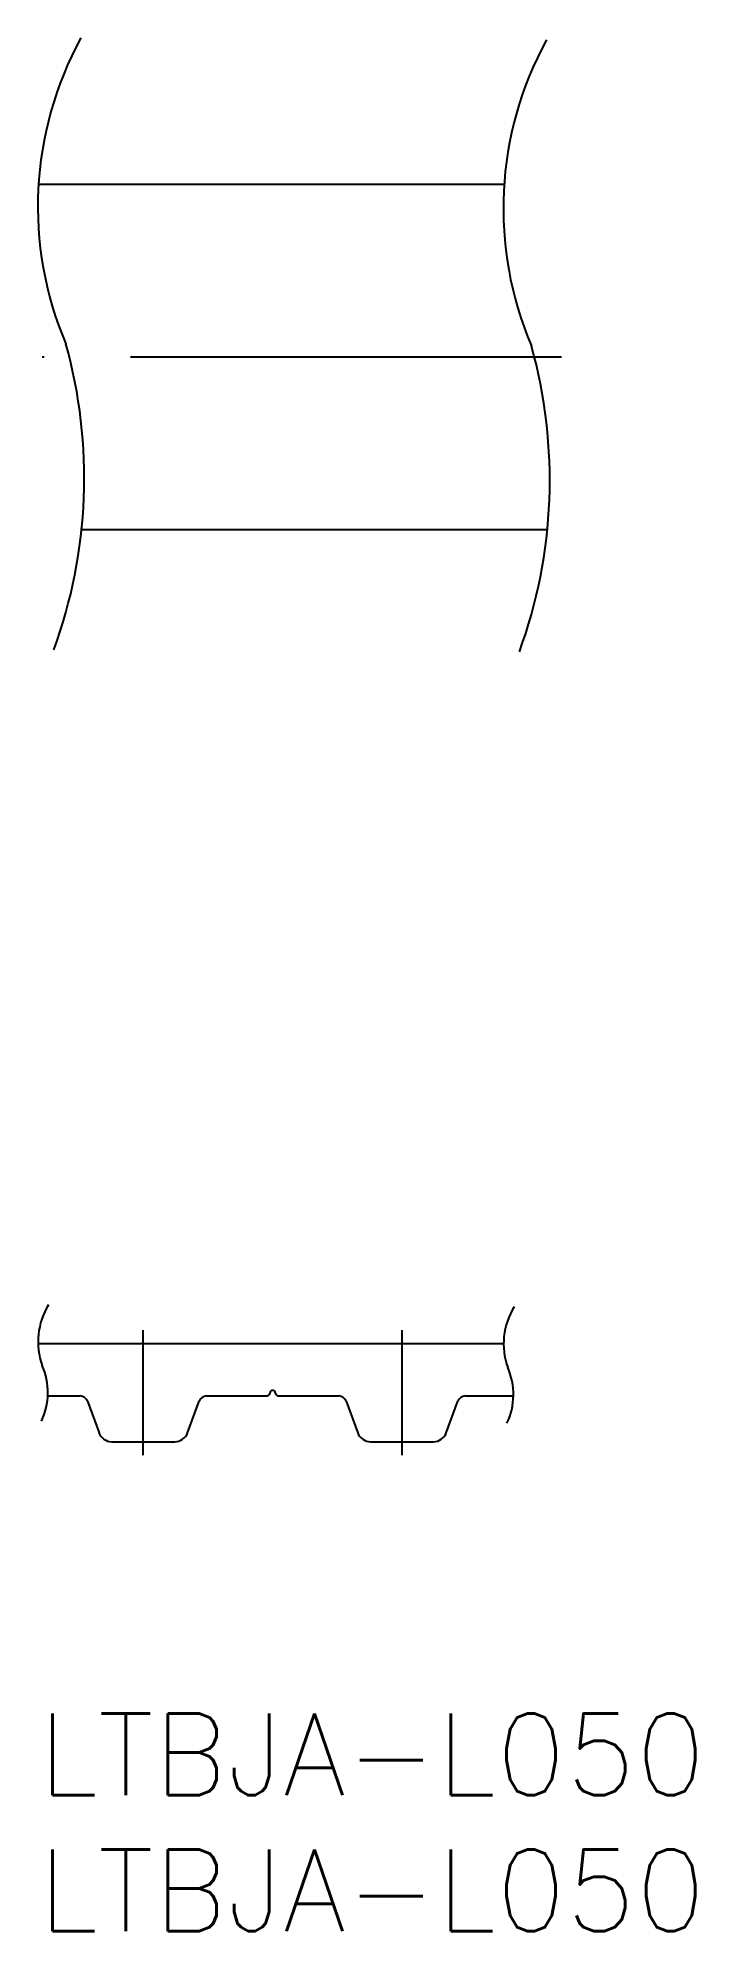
# Model space of a CAD drawing. Extents: x 0 to 24.2, y -8 to 61.6.
import ezdxf

# ---------------------------------------------------------------- set-up
doc = ezdxf.new("R2010")
doc.units = 0
doc.header["$LTSCALE"] = 0.5
doc.linetypes.add('CENTER', pattern=[50.8, 31.75, -6.35, 6.35, -6.35])
for name, color, linetype in [('MSM_CENTER', 1, 'CENTER'), ('MSM_CONTINUOUS', 7, 'CONTINUOUS'), ('MSM_NARROW', 5, 'CONTINUOUS'), ('MSM_PART_NUMBER', 7, 'CONTINUOUS')]:
    doc.layers.add(name, color=color, linetype=linetype)
doc.styles.get("Standard").update_dxf_attribs({"font": 'txt.shx', "height": 3, "bigfont": 'bigfont.shx'})

# ---------------------------------------------------------------- blocks, each defined once
blk = doc.blocks.new('*U8')
at = {"layer": 'MSM_PART_NUMBER'}
blk.add_text('LTBJA-L050', height=3, dxfattribs=at).set_placement((0, -3))
blk = doc.blocks.new('*U9')
at = {"layer": 'MSM_PART_NUMBER'}
blk.add_text('LTBJA-L050', height=3, dxfattribs=at).set_placement((0, -8))

msp = doc.modelspace()

# ---------------------------------------------------------------- linework, layer by layer
at = {"layer": 'MSM_CENTER'}
for p, q in [((19.255, 49.89), (0.137, 49.89)), ((3.856, 9.5), (3.856, 14.1)), ((13.381, 9.5), (13.381, 14.1))]:
    msp.add_line(p, q, dxfattribs=at)
at = {"layer": 'MSM_CONTINUOUS'}
for p, q in [((17.142, 56.24), (0, 56.24)), ((18.728, 43.54), (1.584, 43.54)), ((17.12, 13.6), (-0.016, 13.6)), ((0.343, 11.69), (1.531, 11.69)), ((1.804, 11.49), (2.227, 10.329)), ((5.486, 10.329), (5.908, 11.49)), ((6.181, 11.69), (8.419, 11.69)), ((8.819, 11.69), (11.056, 11.69)), ((11.329, 11.49), (11.752, 10.329)), ((15.011, 10.329), (15.433, 11.49)), ((15.706, 11.69), (17.483, 11.69)), ((2.696, 10), (5.016, 10)), ((12.221, 10), (14.541, 10))]:
    msp.add_line(p, q, dxfattribs=at)
for centre, radius, start, end in [((8.619, 11.79), 0.1, 0.00009, 180), ((1.486, 11.343), 0.35, 24.85682, 82.64888), ((6.226, 11.343), 0.35, 97.35112, 155.14318), ((8.419, 11.79), 0.1, 270, 0), ((8.819, 11.79), 0.1, 180.00001, 270), ((11.011, 11.343), 0.35, 24.85682, 82.64888), ((15.751, 11.343), 0.35, 97.35112, 155.14318), ((2.696, 10.5), 0.5, 200, 270), ((5.016, 10.5), 0.5, 270, 340), ((12.221, 10.5), 0.5, 200, 270), ((14.541, 10.5), 0.5, 270, 340)]:
    msp.add_arc(centre, radius, start, end, dxfattribs=at)
at = {"layer": 'MSM_NARROW'}
for centre, radius, start, end in [((12.872, 55.436), 12.897, 151.28295, 203.08841), ((30.009, 55.361), 12.897, 151.28295, 203.08841), ((-16.709, 45.444), 18.392, 339.90519, 15.56496), ((0.428, 45.369), 18.392, 339.90519, 15.56496), ((2.553, 13.675), 2.57, 148.04088, 199.78206), ((19.69, 13.6), 2.57, 148.04088, 199.78206), ((-2.093, 11.811), 2.439, 334.28932, 24.05005), ((15.044, 11.736), 2.439, 334.28932, 24.05005)]:
    msp.add_arc(centre, radius, start, end, dxfattribs=at)

# ---------------------------------------------------------------- block references
at = {"layer": 'MSM_CONTINUOUS'}
for name in ['*U8', '*U9']:
    msp.add_blockref(name, (0, 0), dxfattribs=at)

doc.saveas('drawing.dxf')
